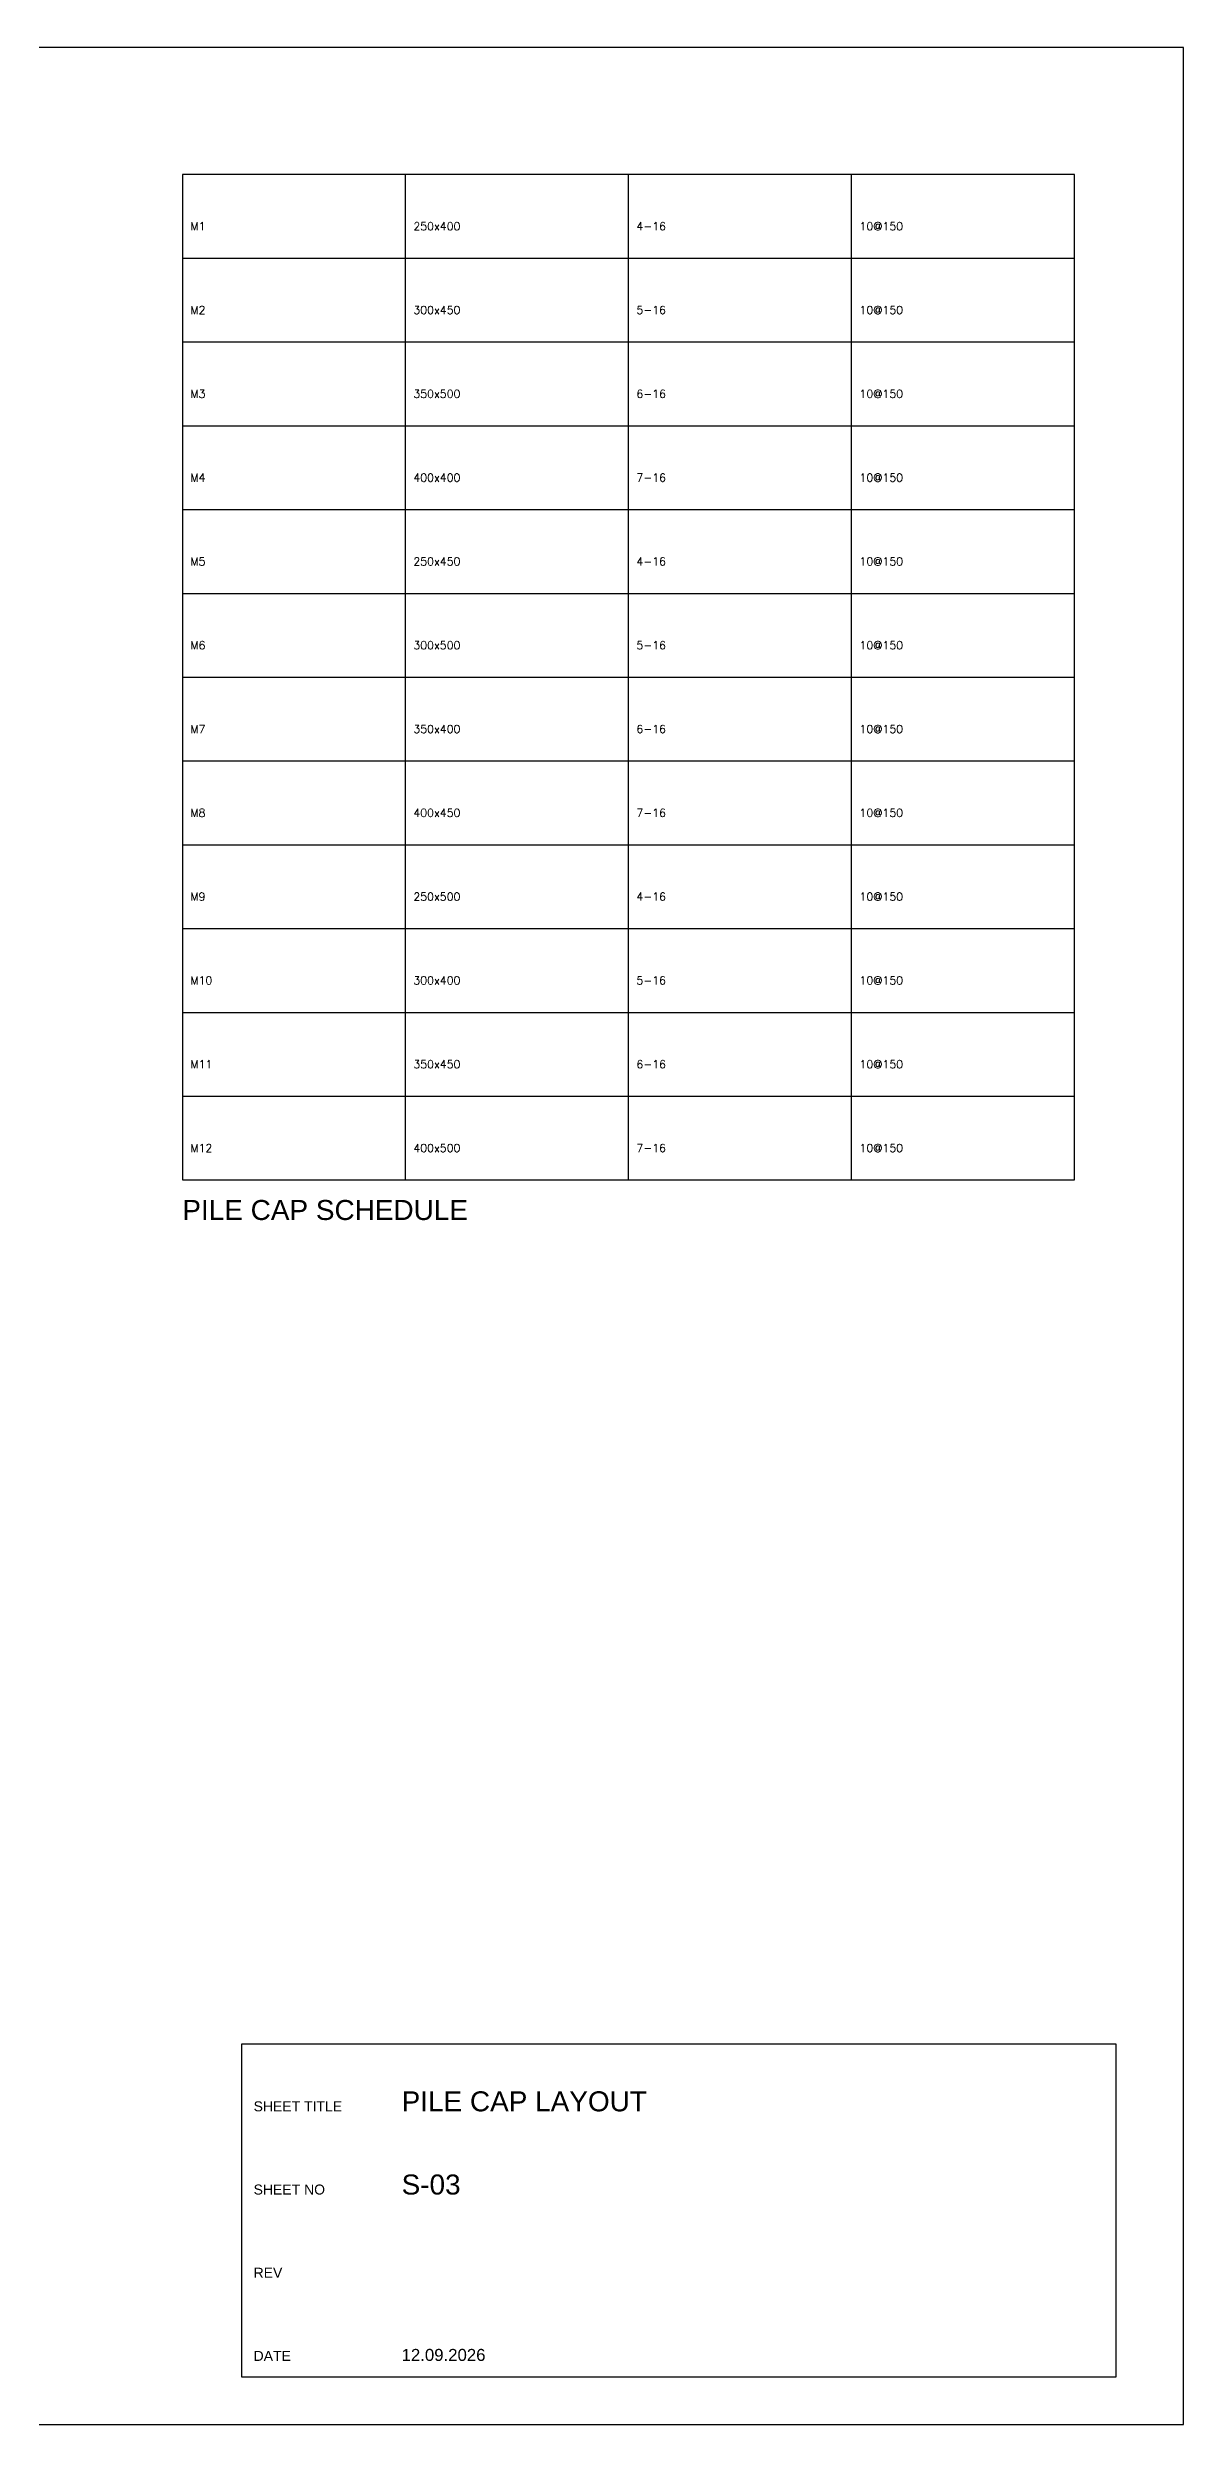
# Model space of a CAD drawing. Header units: millimetres. Extents: x 0 to 12841, y 0 to 594.
# Drawn here: x 2557 to 2841, y 0 to 594 of the extents above; entities that cross this region are included whole.
import ezdxf

# ---------------------------------------------------------------- set-up
doc = ezdxf.new("R2010")
doc.units = ezdxf.units.MM
for name, color, linetype in [('FRAME', 7, 'Continuous'), ('TABLE', 7, 'Continuous'), ('TEXT', 7, 'Continuous'), ('TITLE', 7, 'Continuous'), ('TITLES', 7, 'Continuous')]:
    doc.layers.add(name, color=color, linetype=linetype)
doc.styles.add('Arial', font='arial.ttf')
doc.styles.add('ROMANS', font='romans.shx')

msp = doc.modelspace()

# ---------------------------------------------------------------- linework, layer by layer
at = {"layer": 'FRAME'}
msp.add_lwpolyline([(2000, 0), (2841, 0), (2841, 594), (2000, 594)], close=True, dxfattribs=at)
at = {"layer": 'TABLE'}
for p, q in [((2646.47, 499.48), (2646.47, 562.3)), ((2702.24, 499.48), (2702.24, 562.3)), ((2758, 499.48), (2758, 562.3)), ((2590.7, 541.36), (2665.06, 541.36)), ((2665.06, 541.36), (2739.41, 541.36)), ((2739.41, 541.36), (2813.77, 541.36)), ((2590.7, 520.42), (2665.06, 520.42)), ((2665.06, 520.42), (2739.41, 520.42)), ((2739.41, 520.42), (2813.77, 520.42)), ((2590.7, 499.48), (2665.06, 499.48)), ((2646.47, 436.65), (2646.47, 499.48)), ((2665.06, 499.48), (2739.41, 499.48)), ((2702.24, 436.65), (2702.24, 499.48)), ((2739.41, 499.48), (2813.77, 499.48)), ((2758, 436.65), (2758, 499.48)), ((2590.7, 478.53), (2665.06, 478.53)), ((2665.06, 478.53), (2739.41, 478.53)), ((2739.41, 478.53), (2813.77, 478.53)), ((2590.7, 457.59), (2665.06, 457.59)), ((2665.06, 457.59), (2739.41, 457.59)), ((2739.41, 457.59), (2813.77, 457.59)), ((2590.7, 436.65), (2665.06, 436.65)), ((2646.47, 373.82), (2646.47, 436.65)), ((2665.06, 436.65), (2739.41, 436.65)), ((2702.24, 373.82), (2702.24, 436.65)), ((2739.41, 436.65), (2813.77, 436.65)), ((2758, 373.82), (2758, 436.65)), ((2590.7, 415.71), (2665.06, 415.71)), ((2665.06, 415.71), (2739.41, 415.71)), ((2739.41, 415.71), (2813.77, 415.71)), ((2590.7, 394.77), (2665.06, 394.77)), ((2665.06, 394.77), (2739.41, 394.77)), ((2739.41, 394.77), (2813.77, 394.77)), ((2590.7, 373.82), (2665.06, 373.82)), ((2646.47, 311), (2646.47, 373.82)), ((2665.06, 373.82), (2739.41, 373.82)), ((2702.24, 311), (2702.24, 373.82)), ((2739.41, 373.82), (2813.77, 373.82)), ((2758, 311), (2758, 373.82)), ((2590.7, 352.88), (2665.06, 352.88)), ((2665.06, 352.88), (2739.41, 352.88)), ((2739.41, 352.88), (2813.77, 352.88)), ((2590.7, 331.94), (2665.06, 331.94)), ((2665.06, 331.94), (2739.41, 331.94)), ((2739.41, 331.94), (2813.77, 331.94))]:
    msp.add_line(p, q, dxfattribs=at)
msp.add_lwpolyline([(2590.7, 311), (2813.77, 311), (2813.77, 562.3), (2590.7, 562.3)], close=True, dxfattribs=at)
at = {"layer": 'TITLE'}
for p, q in [((2678.41, 95.04), (2605.52, 95.04)), ((2605.52, 95.04), (2605.52, 53.46)), ((2751.29, 95.04), (2678.41, 95.04)), ((2824.18, 95.04), (2751.29, 95.04)), ((2824.18, 53.46), (2824.18, 95.04)), ((2605.52, 53.46), (2605.52, 11.88)), ((2824.18, 11.88), (2824.18, 53.46)), ((2605.52, 11.88), (2678.41, 11.88)), ((2678.41, 11.88), (2751.29, 11.88)), ((2751.29, 11.88), (2824.18, 11.88))]:
    msp.add_line(p, q, dxfattribs=at)

# ---------------------------------------------------------------- texts
at = {"layer": 'TEXT', "style": 'ROMANS'}
for s, p in [('M1', (2592.7, 548.34)), ('250x400', (2648.47, 548.34)), ('4-16', (2704.24, 548.34)), ('10@150', (2760, 548.34)), ('M2', (2592.7, 527.4)), ('300x450', (2648.47, 527.4)), ('5-16', (2704.24, 527.4)), ('10@150', (2760, 527.4)), ('M3', (2592.7, 506.46)), ('350x500', (2648.47, 506.46)), ('6-16', (2704.24, 506.46)), ('10@150', (2760, 506.46)), ('M4', (2592.7, 485.51)), ('400x400', (2648.47, 485.51)), ('7-16', (2704.24, 485.51)), ('10@150', (2760, 485.51)), ('M5', (2592.7, 464.57)), ('250x450', (2648.47, 464.57)), ('4-16', (2704.24, 464.57)), ('10@150', (2760, 464.57)), ('M6', (2592.7, 443.63)), ('300x500', (2648.47, 443.63)), ('5-16', (2704.24, 443.63)), ('10@150', (2760, 443.63)), ('M7', (2592.7, 422.69)), ('350x400', (2648.47, 422.69)), ('6-16', (2704.24, 422.69)), ('10@150', (2760, 422.69)), ('M8', (2592.7, 401.75)), ('400x450', (2648.47, 401.75)), ('7-16', (2704.24, 401.75)), ('10@150', (2760, 401.75)), ('M9', (2592.7, 380.81)), ('250x500', (2648.47, 380.81)), ('4-16', (2704.24, 380.81)), ('10@150', (2760, 380.81)), ('M10', (2592.7, 359.86)), ('300x400', (2648.47, 359.86)), ('5-16', (2704.24, 359.86)), ('10@150', (2760, 359.86)), ('M11', (2592.7, 338.92)), ('350x450', (2648.47, 338.92)), ('6-16', (2704.24, 338.92)), ('10@150', (2760, 338.92)), ('M12', (2592.7, 317.98)), ('400x500', (2648.47, 317.98)), ('7-16', (2704.24, 317.98)), ('10@150', (2760, 317.98))]:
    msp.add_text(s, height=2, dxfattribs=at).set_placement(p)
at = {"layer": 'TITLE', "style": 'Arial'}
for s, height, p in [('PILE CAP LAYOUT', 5, (2645.52, 78.25)), ('SHEET TITLE', 2.5, (2608.52, 78.25)), ('SHEET NO', 2.5, (2608.52, 57.46)), ('S-03', 5, (2645.52, 57.46)), ('REV', 2.5, (2608.52, 36.67)), ('DATE', 2.5, (2608.52, 15.88)), ('12.09.2026', 3, (2645.52, 15.88))]:
    msp.add_text(s, height=height, dxfattribs=at).set_placement(p)
at = {"layer": 'TITLES', "style": 'Arial'}
msp.add_text('PILE CAP SCHEDULE', height=5, dxfattribs=at).set_placement((2590.7, 301))

doc.saveas('drawing.dxf')
